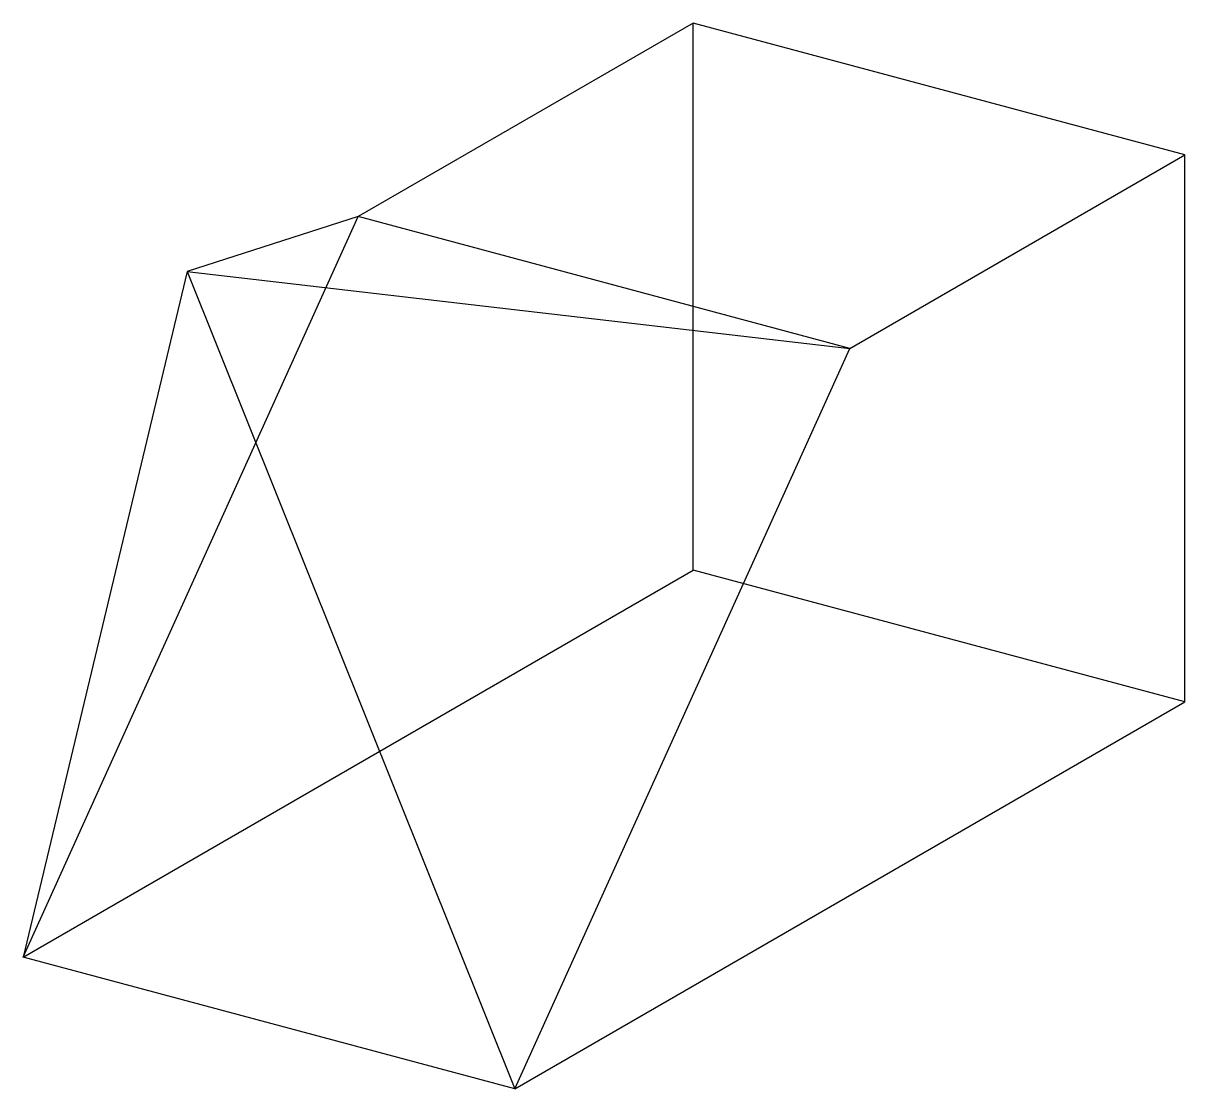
# Model space of a CAD drawing. Extents: x 44.9 to 84, y 14 to 49.9.
import ezdxf

# ---------------------------------------------------------------- set-up
doc = ezdxf.new("R2010")
doc.units = 0
doc.layers.get('0').update_dxf_attribs({"linetype": 'CONTINUOUS'})
doc.layers.add('RESULTADO', color=7, linetype='CONTINUOUS')
doc.layers.add('TRAZOS', color=7, linetype='CONTINUOUS')

msp = doc.modelspace()

# ---------------------------------------------------------------- linework, layer by layer
at = {"color": 7, "linetype": 'CONTINUOUS'}
msp.add_line((72.7458, 38.9489), (56.2061, 43.3807), dxfattribs=at)
at = {"layer": 'RESULTADO', "color": 7, "linetype": 'CONTINUOUS'}
for p, q in [((67.4738, 49.8861), (56.2061, 43.3807)), ((84.0134, 45.4543), (67.4738, 49.8861)), ((72.7458, 38.9489), (84.0134, 45.4543)), ((84.0134, 27.0543), (84.0134, 45.4543)), ((56.2061, 43.3807), (50.4517, 41.5314)), ((50.4517, 41.5314), (44.9385, 18.4753)), ((50.4517, 41.5314), (72.7458, 38.9489)), ((50.4517, 41.5314), (61.4781, 14.0435)), ((61.4781, 14.0435), (72.7458, 38.9489)), ((61.4781, 14.0435), (84.0134, 27.0543)), ((61.4781, 14.0435), (44.9385, 18.4753))]:
    msp.add_line(p, q, dxfattribs=at)
at = {"layer": 'TRAZOS', "color": 7, "linetype": 'CONTINUOUS'}
for p, q in [((67.4738, 31.4861), (67.4738, 49.8861)), ((44.9385, 18.4753), (56.2061, 43.3807)), ((44.9385, 18.4753), (67.4738, 31.4861)), ((84.0134, 27.0543), (67.4738, 31.4861))]:
    msp.add_line(p, q, dxfattribs=at)

doc.saveas('drawing.dxf')
